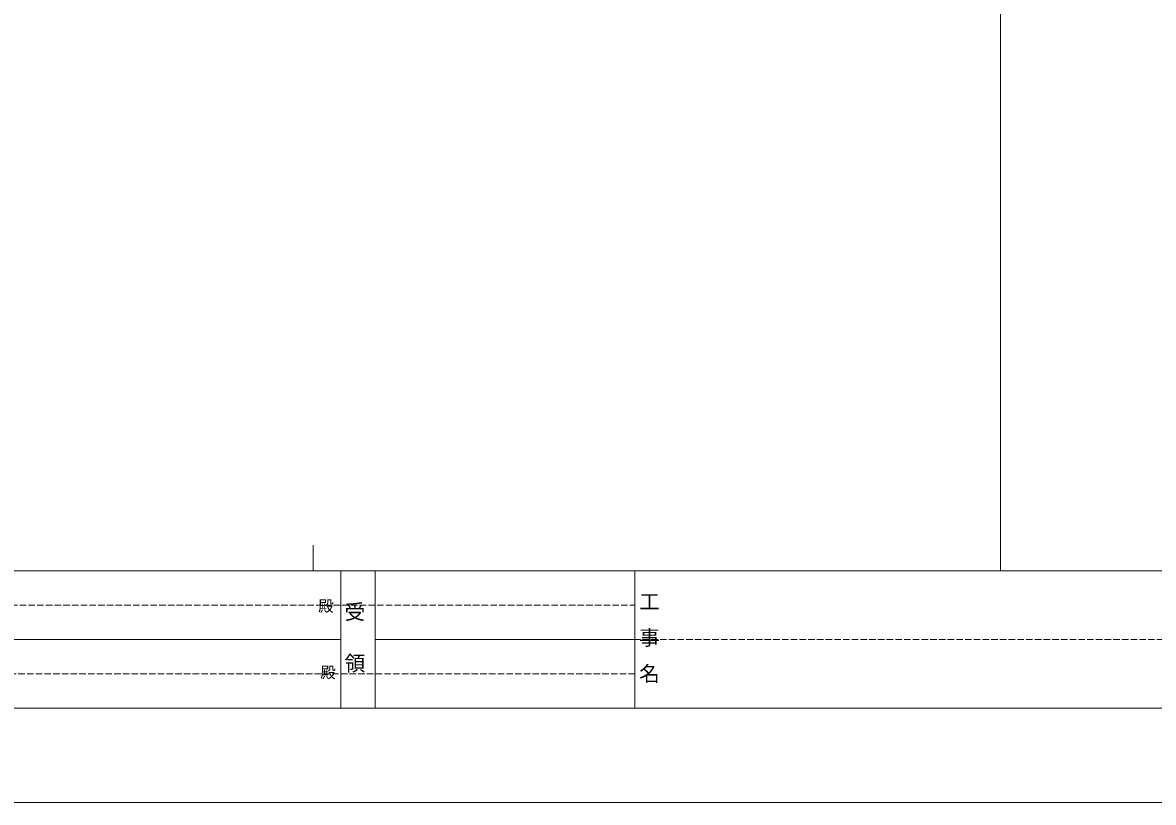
# Model space of a CAD drawing. Units: millimetres on the paper. Extents: x -420 to 420, y -297 to 297.
# Drawn here: x -190 to 29.7, y -297 to -145.5 of the extents above; entities that cross this region are included whole.
import ezdxf
from ezdxf.enums import TextEntityAlignment as Align

# ---------------------------------------------------------------- set-up
doc = ezdxf.new("R2010")
doc.units = ezdxf.units.MM
doc.linetypes.add('USER2', pattern=[1.693333, 1.27, -0.423333])
for name, color, linetype, lineweight in [('0-2_A-C01-補助線(非印刷)', 222, 'Continuous', 18), ('0-4_0-A01-枠A', 4, 'Continuous', 18), ('0-C_4-F', 7, 'USER2', 18)]:
    doc.layers.add(name, color=color, linetype=linetype, lineweight=lineweight)
doc.layers.add('0-3_0-A02-枠B', color=5, linetype='Continuous')
doc.styles.add('ＭＳ ゴシック', font='')
doc.styles.get('ＭＳ ゴシック').set_extended_font_data('MS Gothic')

msp = doc.modelspace()

# ---------------------------------------------------------------- linework, layer by layer
at = {"layer": '0-2_A-C01-補助線(非印刷)', "color": 9}
for p, q in [((0, -252), (0, 278.667)), ((-133.556, -252), (-133.556, -247)), ((0, -252), (0, -247))]:
    msp.add_line(p, q, dxfattribs=at)
at = {"layer": '0-2_A-C01-補助線(非印刷)', "linetype": 'USER2'}
for p, q in [((-241.361, -258.667), (-71.029, -258.667)), ((117.985, -265.333), (-71.029, -265.333)), ((-71.029, -272), (-241.361, -272))]:
    msp.add_line(p, q, dxfattribs=at)
at = {"layer": '0-2_A-C01-補助線(非印刷)'}
for points in [[(-420.5, -297), (420.5, -297), (420.5, 297), (-420.5, 297)], [(-400.667, 278.667), (400.667, 278.667), (400.667, -252), (-400.667, -252)]]:
    msp.add_lwpolyline(points, close=True, dxfattribs=at)
at = {"layer": '0-4_0-A01-枠A'}
for p, q in [((-400.667, -252), (343.263, -252)), ((-128.172, -252), (-128.172, -278.667)), ((-121.505, -252), (-121.505, -278.667)), ((-71.029, -252), (-71.029, -278.667)), ((-241.361, -265.333), (-128.172, -265.333)), ((-121.505, -265.333), (-71.029, -265.333)), ((-400.667, -278.667), (345.987, -278.667))]:
    msp.add_line(p, q, dxfattribs=at)
at = {"layer": '0-C_4-F'}
msp.add_lwpolyline([(-420.5, -297), (420.5, -297), (420.5, 297), (-420.5, 297)], close=True, dxfattribs=at)

# ---------------------------------------------------------------- texts
at = {"layer": '0-3_0-A02-枠B', "color": 7, "style": 'ＭＳ ゴシック'}
for s, height, p in [('工', 2.933, (-70.213, -260.333)), ('殿', 2.199, (-132.556, -260.595)), ('受', 2.933, (-127.438, -262.333)), ('事', 2.933, (-70.213, -267.333)), ('領', 2.933, (-127.438, -272.333)), ('名', 2.933, (-70.213, -274.333)), ('殿', 2.199, (-132.161, -273.5))]:
    msp.add_text(s, height=height, dxfattribs=at).set_placement(p, align=Align.BOTTOM_LEFT)

doc.saveas('drawing.dxf')
